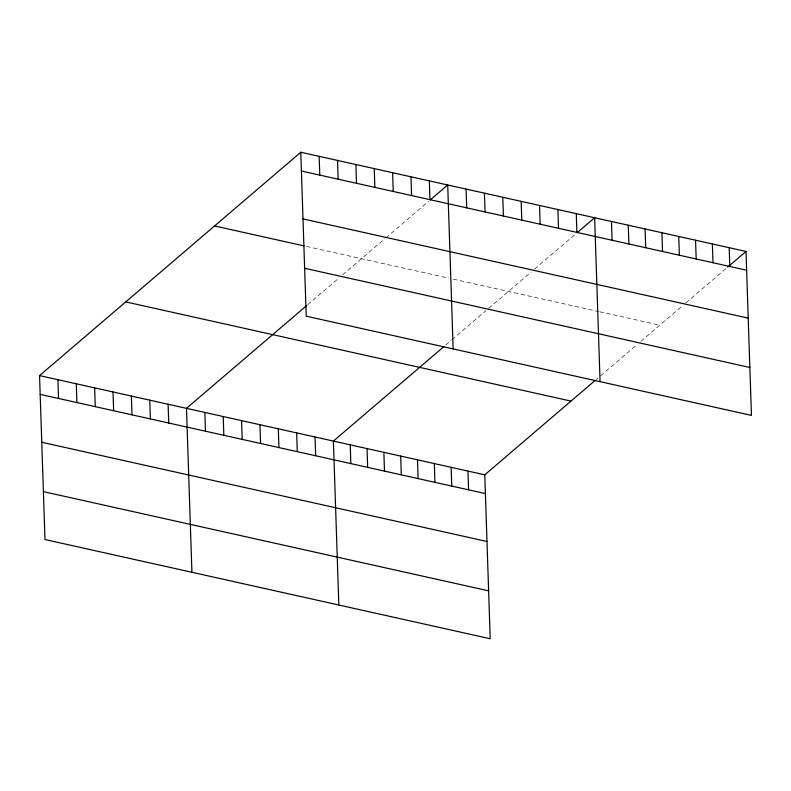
<?xml version="1.0" encoding="UTF-8"?>
<svg xmlns="http://www.w3.org/2000/svg" width="791" height="791" viewBox="0 0 791 791"><rect width="100%" height="100%" fill="white"/><g stroke="black" fill="none" stroke-linecap="round" stroke-linejoin="round"><path stroke-width="0.59" stroke-dasharray="3.96 2.97" d="M307.669 304.723L339.072 277.878M342.661 274.803L385.009 238.595M385.879 237.854L428.554 201.369M445.63 345.133L451.008 340.525M451.908 339.764L486 310.616M488.69 308.312L531.068 272.074M534.548 269.098L575.472 234.106M596.107 379.631L597.897 378.098M600.596 375.794L637.378 344.342M640.967 341.277L682.445 305.81M685.926 302.834L726.85 267.842M306.404 246.416L448.734 278.135M453.332 279.164L598.53 311.516M599.736 311.783L659.803 325.17"/><path stroke-width="1.19" d="M595.208 380.392L484.774 474.818L490.212 638.752L44.988 539.541L39.55 375.606L300.788 152.248L746.012 251.459L751.45 415.394L306.226 316.182L300.788 152.248M306.779 305.494L186.478 408.344L191.916 572.279M430.294 199.876L447.706 184.985L453.144 348.92M443.83 346.666L333.397 441.081L338.835 605.016M577.222 232.623L594.634 217.733L600.072 381.658M727.73 267.091L746.012 251.459M301.411 171.014L746.635 270.225M302.993 218.919L748.227 318.13M214.579 225.959L304.11 245.912M304.634 268.278L749.858 367.489M125.759 301.905L570.983 401.106M39.55 375.606L484.774 474.818M40.173 394.373L485.397 493.584M41.765 442.278L486.989 541.489M43.396 491.636L488.63 590.847M729.193 247.712L729.816 266.478M712.375 243.964L712.998 262.731M695.556 240.217L696.179 258.983M678.737 236.469L679.36 255.236M661.909 232.722L662.532 251.489M645.09 228.975L645.713 247.741M628.272 225.227L628.894 243.994M611.453 221.48L612.076 240.246M576.273 213.639L576.886 232.406M557.902 209.546L558.525 228.312M539.541 205.452L540.164 224.219M521.17 201.359L521.793 220.125M502.809 197.266L503.432 216.032M484.438 193.172L485.061 211.939M466.077 189.079L466.7 207.845M467.956 471.07L468.579 489.837M451.137 467.323L451.76 486.089M429.345 180.902L429.968 199.668M434.318 463.575L434.941 482.342M410.974 176.808L411.597 195.575M417.5 459.828L418.123 478.595M392.613 172.715L393.236 191.481M400.681 456.081L401.304 474.847M383.862 452.323L384.485 471.09M374.242 168.621L374.865 187.388M367.044 448.576L367.667 467.343M355.881 164.528L356.504 183.294M350.225 444.829L350.838 463.595M337.52 160.435L338.133 179.201M319.149 156.341L319.772 175.108M315.036 436.988L315.658 455.754M296.665 432.904L297.287 451.671M278.303 428.811L278.926 447.577M259.942 424.718L260.565 443.484M241.571 420.624L242.194 439.391M223.21 416.531L223.833 435.297M204.839 412.437L205.462 431.204M168.107 404.25L168.73 423.017M149.746 400.167L150.369 418.923M131.375 396.073L131.998 414.84M113.014 391.98L113.637 410.747M94.643 387.887L95.266 406.653M76.282 383.793L76.905 402.56M57.911 379.7L58.534 398.466"/></g></svg>
